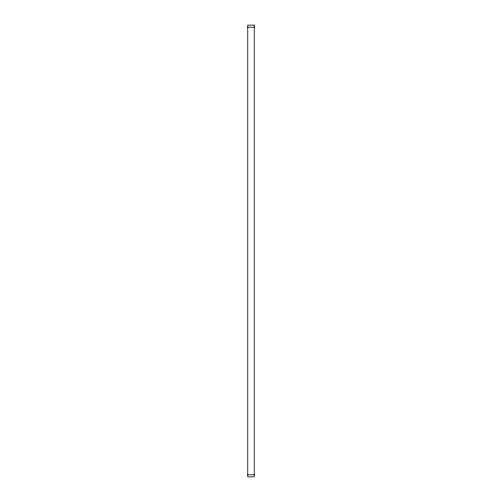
<?xml version="1.0" encoding="UTF-8"?>
<svg xmlns="http://www.w3.org/2000/svg" width="502" height="502" viewBox="0 0 502 502"><rect width="100%" height="100%" fill="white"/><g stroke="black" fill="none" stroke-linecap="round" stroke-linejoin="round"><path stroke-width="0.75" d="M247.768 27.171L254.232 27.171M247.768 474.829L254.232 474.829M254.232 25.1L247.768 25.1L247.768 476.9L254.232 476.9L254.232 25.1"/></g></svg>
